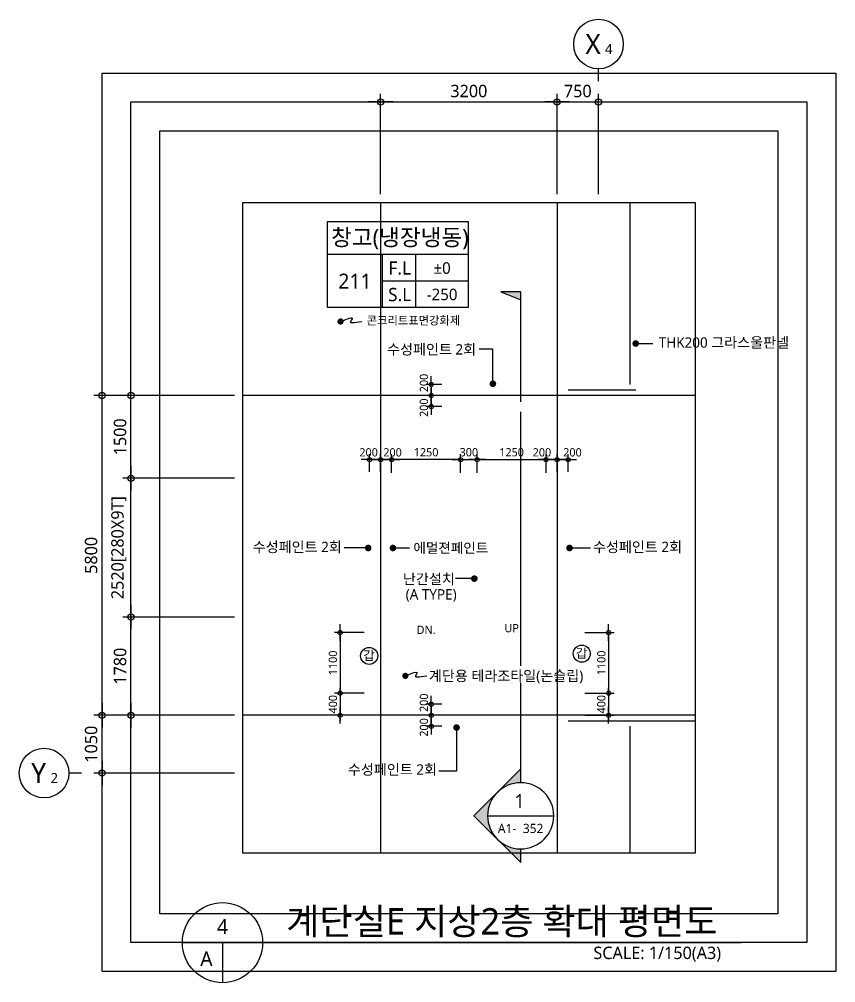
# Model space of a CAD drawing. Header units: millimetres. Extents: x -27104 to 125781, y -3376 to 46996.
# Drawn here: x 2786 to 17586, y 2017 to 19494 of the extents above; entities that cross this region are included whole.
import ezdxf
from ezdxf.enums import TextEntityAlignment as Align

# ---------------------------------------------------------------- set-up
doc = ezdxf.new("R2010")
doc.units = ezdxf.units.MM
doc.header["$LTSCALE"] = 100
doc.header["$MEASUREMENT"] = 0
doc.header["$PDSIZE"] = -10
doc.linetypes.add('CEN', pattern=[62, 60, -1, 0, -1])
doc.layers.get('0').update_dxf_attribs({"linetype": 'CONTINUOUS'})
doc.layers.get('Defpoints').update_dxf_attribs({"color": 171, "linetype": 'CONTINUOUS'})
for name, color, linetype in [('CEN(ST)', 1, 'CEN'), ('INS', 9, 'BATTING'), ('LED', 7, 'CONTINUOUS'), ('NDIM', 7, 'CONTINUOUS'), ('SYM', 7, 'CONTINUOUS'), ('SYM(AXIS)', 7, 'CONTINUOUS'), ('TEXT', 3, 'CONTINUOUS'), ('TEXT(AXIS)', 2, 'CONTINUOUS'), ('TEXT(MIN)', 7, 'CONTINUOUS'), ('TEXT(NOTE小)', 1, 'CONTINUOUS'), ('TEXT(노트)', 7, 'CONTINUOUS'), ('TEXT(실명)', 3, 'CONTINUOUS'), ('TEXT-기입', 6, 'CONTINUOUS'), ('TITLE', 7, 'CONTINUOUS')]:
    doc.layers.add(name, color=color, linetype=linetype)
doc.styles.add('CGS', font='cgse', dxfattribs={"bigfont": 'cgs'})
doc.styles.add('나눔바른고딕', font='NanumBarunGothic.ttf')
doc.linetypes.add('BATTING', pattern='A,0.0001,-0.1,[134,ltypeshp.shx,S=0.1,R=0,X=-0.1,Y=0],-0.2,[134,ltypeshp.shx,S=0.1,R=180,X=0.1,Y=0],-0.1', length=0.4001)
doc.dimstyles.new('NDIM 1200', dxfattribs={"dimscale": 75, "dimtxt": 3, "dimasz": 1, "dimexe": 2, "dimexo": 2, "dimgap": 1, "dimtad": 1, "dimdec": 0, "dimdsep": 46, "dimtxsty": 'CGS', "dimblk": 'DOT0', "dimcen": 1, "dimdle": 8, "dimclrd": 256, "dimclre": 256, "dimclrt": 256, "dimadec": 0, "dimazin": 0, "dimtfac": 1, "dimtdec": 0, "dimtix": 1, "dimtmove": 2, "dimatfit": 3, "dimldrblk": 'DOT0', "dimfxl": 1, "dimtolj": 1, "dimtzin": 0, "dimlwd": -1, "dimlwe": -1, "dimarcsym": 0})

# ---------------------------------------------------------------- blocks, each defined once
blk = doc.blocks.new('A$C2F20087E')
at = {"layer": 'SYM(AXIS)'}
blk.add_line((600, 0), (600, 300), dxfattribs=at)
blk.add_circle((600, 900), 600, dxfattribs=at)
blk = doc.blocks.new('DOT0')
blk.add_line((-3, 0), (3, 0))
at = {"color": 6}
blk.add_circle((0, 0), 0.75, dxfattribs=at)
blk = doc.blocks.new('*D104')
at = {"layer": 'Defpoints', "color": 0, "ltscale": 0.4, "transparency": 16777216}
for p in [(13286, 17994), (12536, 16169), (13286, 16169)]:
    blk.add_point(p, dxfattribs=at)
at = {"layer": 'NDIM', "ltscale": 0.4, "transparency": 16777216}
for p, q in [((12536, 16319), (12536, 18144)), ((13286, 16319), (13286, 18144)), ((12611, 17994), (13211, 17994))]:
    blk.add_line(p, q, dxfattribs=at)
at = {"layer": 'NDIM', "ltscale": 0.4, "transparency": 16777216, "xscale": 75, "yscale": 75, "zscale": 75, "rotation": 180}
blk.add_blockref('DOT0', (12536, 17994), dxfattribs=at)
at = {"layer": 'NDIM', "ltscale": 0.4, "transparency": 16777216, "xscale": 75, "yscale": 75, "zscale": 75}
blk.add_blockref('DOT0', (13286, 17994), dxfattribs=at)
at = {"layer": 'NDIM', "ltscale": 0.4, "transparency": 16777216, "insert": (12911, 18191), "char_height": 225, "attachment_point": 5, "style": '나눔바른고딕'}
blk.add_mtext('\\A1;750', dxfattribs=at)
blk = doc.blocks.new('*D105')
at = {"layer": 'Defpoints', "color": 0, "ltscale": 0.4, "transparency": 16777216}
for p in [(12536, 17994), (9336, 16169), (12536, 16169)]:
    blk.add_point(p, dxfattribs=at)
at = {"layer": 'NDIM', "ltscale": 0.4, "transparency": 16777216}
for p, q in [((9336, 16319), (9336, 18144)), ((12536, 16319), (12536, 18144)), ((9411, 17994), (12461, 17994))]:
    blk.add_line(p, q, dxfattribs=at)
at = {"layer": 'NDIM', "ltscale": 0.4, "transparency": 16777216, "xscale": 75, "yscale": 75, "zscale": 75, "rotation": 180}
blk.add_blockref('DOT0', (9336, 17994), dxfattribs=at)
at = {"layer": 'NDIM', "ltscale": 0.4, "transparency": 16777216, "xscale": 75, "yscale": 75, "zscale": 75}
blk.add_blockref('DOT0', (12536, 17994), dxfattribs=at)
at = {"layer": 'NDIM', "ltscale": 0.4, "transparency": 16777216, "insert": (10936, 18191), "char_height": 225, "attachment_point": 5, "style": '나눔바른고딕'}
blk.add_mtext('\\A1;3200', dxfattribs=at)
blk = doc.blocks.new('*D106')
at = {"layer": 'Defpoints', "color": 0, "ltscale": 0.4, "transparency": 16777216}
for p in [(4286, 12669), (6836, 12669), (6836, 6869)]:
    blk.add_point(p, dxfattribs=at)
at = {"layer": 'NDIM', "ltscale": 0.4, "transparency": 16777216}
for p, q in [((6686, 12669), (4136, 12669)), ((4286, 6944), (4286, 12594)), ((6686, 6869), (4136, 6869))]:
    blk.add_line(p, q, dxfattribs=at)
at = {"layer": 'NDIM', "ltscale": 0.4, "transparency": 16777216, "xscale": 75, "yscale": 75, "zscale": 75}
for p, rotation in [((4286, 12669), 90), ((4286, 6869), 270)]:
    blk.add_blockref('DOT0', p, dxfattribs=dict(at, rotation=rotation))
at = {"layer": 'NDIM', "ltscale": 0.4, "transparency": 16777216, "insert": (4089, 9769), "char_height": 225, "attachment_point": 5, "rotation": 90, "style": '나눔바른고딕'}
blk.add_mtext('\\A1;5800', dxfattribs=at)
blk = doc.blocks.new('*D107')
at = {"layer": 'Defpoints', "color": 0, "ltscale": 0.4, "transparency": 16777216}
for p in [(4286, 6869), (6836, 6869), (6836, 5819)]:
    blk.add_point(p, dxfattribs=at)
at = {"layer": 'NDIM', "ltscale": 0.4, "transparency": 16777216}
for p, q in [((6686, 6869), (4136, 6869)), ((4286, 5894), (4286, 6794)), ((6686, 5819), (4136, 5819))]:
    blk.add_line(p, q, dxfattribs=at)
at = {"layer": 'NDIM', "ltscale": 0.4, "transparency": 16777216, "xscale": 75, "yscale": 75, "zscale": 75}
for p, rotation in [((4286, 6869), 90), ((4286, 5819), 270)]:
    blk.add_blockref('DOT0', p, dxfattribs=dict(at, rotation=rotation))
at = {"layer": 'NDIM', "ltscale": 0.4, "transparency": 16777216, "insert": (4089, 6344), "char_height": 225, "attachment_point": 5, "rotation": 90, "style": '나눔바른고딕'}
blk.add_mtext('\\A1;1050', dxfattribs=at)
blk = doc.blocks.new('갑종방화문표기')
at = {"layer": 'TEXT(NOTE小)'}
blk.add_circle((0, 0), 150, dxfattribs=at)
at = {"layer": 'TEXT(NOTE小)', "style": '나눔바른고딕'}
blk.add_text('갑', height=160, dxfattribs=at).set_placement((-3, 7), align=Align.MIDDLE_CENTER)
blk = doc.blocks.new('*D112')
at = {"layer": 'Defpoints', "color": 0, "ltscale": 0.4, "transparency": 16777216}
for p in [(4811, 8649), (6836, 8649), (6836, 6869)]:
    blk.add_point(p, dxfattribs=at)
at = {"layer": 'NDIM', "ltscale": 0.4, "transparency": 16777216}
for p, q in [((6686, 8649), (4661, 8649)), ((4811, 6944), (4811, 8574)), ((6686, 6869), (4661, 6869))]:
    blk.add_line(p, q, dxfattribs=at)
at = {"layer": 'NDIM', "ltscale": 0.4, "transparency": 16777216, "xscale": 75, "yscale": 75, "zscale": 75}
for p, rotation in [((4811, 8649), 90), ((4811, 6869), 270)]:
    blk.add_blockref('DOT0', p, dxfattribs=dict(at, rotation=rotation))
at = {"layer": 'NDIM', "ltscale": 0.4, "transparency": 16777216, "insert": (4614, 7759), "char_height": 225, "attachment_point": 5, "rotation": 90, "style": '나눔바른고딕'}
blk.add_mtext('\\A1;1780', dxfattribs=at)
blk = doc.blocks.new('*D113')
at = {"layer": 'Defpoints', "color": 0, "ltscale": 0.4, "transparency": 16777216}
for p in [(4811, 11169), (6836, 11169), (6836, 8649)]:
    blk.add_point(p, dxfattribs=at)
at = {"layer": 'NDIM', "ltscale": 0.4, "transparency": 16777216}
for p, q in [((6686, 11169), (4661, 11169)), ((4811, 8724), (4811, 11094)), ((6686, 8649), (4661, 8649))]:
    blk.add_line(p, q, dxfattribs=at)
at = {"layer": 'NDIM', "ltscale": 0.4, "transparency": 16777216, "xscale": 75, "yscale": 75, "zscale": 75}
for p, rotation in [((4811, 11169), 90), ((4811, 8649), 270)]:
    blk.add_blockref('DOT0', p, dxfattribs=dict(at, rotation=rotation))
at = {"layer": 'NDIM', "ltscale": 0.4, "transparency": 16777216, "insert": (4591, 9909), "char_height": 225, "width": 705.92, "attachment_point": 5, "rotation": 90, "style": '나눔바른고딕'}
blk.add_mtext('\\A1;2520[280X9T]', dxfattribs=at)
blk = doc.blocks.new('*D114')
at = {"layer": 'Defpoints', "color": 0, "ltscale": 0.4, "transparency": 16777216}
for p in [(4811, 12669), (6836, 12669), (6836, 11169)]:
    blk.add_point(p, dxfattribs=at)
at = {"layer": 'NDIM', "ltscale": 0.4, "transparency": 16777216}
for p, q in [((6686, 12669), (4661, 12669)), ((4811, 11244), (4811, 12594)), ((6686, 11169), (4661, 11169))]:
    blk.add_line(p, q, dxfattribs=at)
at = {"layer": 'NDIM', "ltscale": 0.4, "transparency": 16777216, "xscale": 75, "yscale": 75, "zscale": 75}
for p, rotation in [((4811, 12669), 90), ((4811, 11169), 270)]:
    blk.add_blockref('DOT0', p, dxfattribs=dict(at, rotation=rotation))
at = {"layer": 'NDIM', "ltscale": 0.4, "transparency": 16777216, "insert": (4614, 11919), "char_height": 225, "attachment_point": 5, "rotation": 90, "style": '나눔바른고딕'}
blk.add_mtext('\\A1;1500', dxfattribs=at)
blk = doc.blocks.new('*D115')
at = {"layer": 'Defpoints', "color": 0, "ltscale": 0.4, "transparency": 16777216}
for p in [(10254, 7069), (10546, 7069), (10546, 6869)]:
    blk.add_point(p, dxfattribs=at)
at = {"layer": 'NDIM', "ltscale": 0.4, "transparency": 16777216}
for p, q in [((10446, 7069), (10154, 7069)), ((10254, 6919), (10254, 7019)), ((10446, 6869), (10154, 6869))]:
    blk.add_line(p, q, dxfattribs=at)
at = {"layer": 'NDIM', "ltscale": 0.4, "transparency": 16777216, "xscale": 50, "yscale": 50, "zscale": 50}
for p, rotation in [((10254, 7069), 90), ((10254, 6869), 270)]:
    blk.add_blockref('DOT0', p, dxfattribs=dict(at, rotation=rotation))
at = {"layer": 'NDIM', "ltscale": 0.4, "transparency": 16777216, "insert": (10122, 7096), "char_height": 150, "attachment_point": 5, "rotation": 90, "style": '나눔바른고딕'}
blk.add_mtext('\\A1;200', dxfattribs=at)
blk = doc.blocks.new('*D116')
at = {"layer": 'Defpoints', "color": 0, "ltscale": 0.4, "transparency": 16777216}
for p in [(10546, 6869), (10254, 6669), (10546, 6669)]:
    blk.add_point(p, dxfattribs=at)
at = {"layer": 'NDIM', "ltscale": 0.4, "transparency": 16777216}
for p, q in [((10446, 6869), (10154, 6869)), ((10254, 6819), (10254, 6719)), ((10446, 6669), (10154, 6669))]:
    blk.add_line(p, q, dxfattribs=at)
at = {"layer": 'NDIM', "ltscale": 0.4, "transparency": 16777216, "xscale": 50, "yscale": 50, "zscale": 50}
for p, rotation in [((10254, 6869), 90), ((10254, 6669), 270)]:
    blk.add_blockref('DOT0', p, dxfattribs=dict(at, rotation=rotation))
at = {"layer": 'NDIM', "ltscale": 0.4, "transparency": 16777216, "insert": (10122, 6648), "char_height": 150, "attachment_point": 5, "rotation": 90, "style": '나눔바른고딕'}
blk.add_mtext('\\A1;200', dxfattribs=at)
blk = doc.blocks.new('*D117')
at = {"layer": 'Defpoints', "color": 0, "ltscale": 0.4, "transparency": 16777216}
for p in [(10254, 12869), (10546, 12869), (10546, 12669)]:
    blk.add_point(p, dxfattribs=at)
at = {"layer": 'NDIM', "ltscale": 0.4, "transparency": 16777216}
for p, q in [((10446, 12869), (10154, 12869)), ((10254, 12719), (10254, 12819)), ((10446, 12669), (10154, 12669))]:
    blk.add_line(p, q, dxfattribs=at)
at = {"layer": 'NDIM', "ltscale": 0.4, "transparency": 16777216, "xscale": 50, "yscale": 50, "zscale": 50}
for p, rotation in [((10254, 12869), 90), ((10254, 12669), 270)]:
    blk.add_blockref('DOT0', p, dxfattribs=dict(at, rotation=rotation))
at = {"layer": 'NDIM', "ltscale": 0.4, "transparency": 16777216, "insert": (10122, 12896), "char_height": 150, "attachment_point": 5, "rotation": 90, "style": '나눔바른고딕'}
blk.add_mtext('\\A1;200', dxfattribs=at)
blk = doc.blocks.new('*D118')
at = {"layer": 'Defpoints', "color": 0, "ltscale": 0.4, "transparency": 16777216}
for p in [(10546, 12669), (10254, 12469), (10546, 12469)]:
    blk.add_point(p, dxfattribs=at)
at = {"layer": 'NDIM', "ltscale": 0.4, "transparency": 16777216}
for p, q in [((10446, 12669), (10154, 12669)), ((10254, 12619), (10254, 12519)), ((10446, 12469), (10154, 12469))]:
    blk.add_line(p, q, dxfattribs=at)
at = {"layer": 'NDIM', "ltscale": 0.4, "transparency": 16777216, "xscale": 50, "yscale": 50, "zscale": 50}
for p, rotation in [((10254, 12669), 90), ((10254, 12469), 270)]:
    blk.add_blockref('DOT0', p, dxfattribs=dict(at, rotation=rotation))
at = {"layer": 'NDIM', "ltscale": 0.4, "transparency": 16777216, "insert": (10122, 12448), "char_height": 150, "attachment_point": 5, "rotation": 90, "style": '나눔바른고딕'}
blk.add_mtext('\\A1;200', dxfattribs=at)
blk = doc.blocks.new('*D119')
at = {"layer": 'Defpoints', "color": 0, "ltscale": 0.4, "transparency": 16777216}
for p in [(9536, 11507), (9536, 11169), (10786, 11169)]:
    blk.add_point(p, dxfattribs=at)
at = {"layer": 'NDIM', "ltscale": 0.4, "transparency": 16777216}
for p, q in [((9536, 11269), (9536, 11607)), ((10786, 11269), (10786, 11607)), ((10736, 11507), (9586, 11507))]:
    blk.add_line(p, q, dxfattribs=at)
at = {"layer": 'NDIM', "ltscale": 0.4, "transparency": 16777216, "xscale": 50, "yscale": 50, "zscale": 50, "rotation": 180}
blk.add_blockref('DOT0', (9536, 11507), dxfattribs=at)
at = {"layer": 'NDIM', "ltscale": 0.4, "transparency": 16777216, "xscale": 50, "yscale": 50, "zscale": 50}
blk.add_blockref('DOT0', (10786, 11507), dxfattribs=at)
at = {"layer": 'NDIM', "ltscale": 0.4, "transparency": 16777216, "insert": (10161, 11639), "char_height": 150, "attachment_point": 5, "style": '나눔바른고딕'}
blk.add_mtext('\\A1;1250', dxfattribs=at)
blk = doc.blocks.new('*D120')
at = {"layer": 'Defpoints', "color": 0, "ltscale": 0.4, "transparency": 16777216}
for p in [(11086, 11507), (10786, 11169), (11086, 11169)]:
    blk.add_point(p, dxfattribs=at)
at = {"layer": 'NDIM', "ltscale": 0.4, "transparency": 16777216}
for p, q in [((10786, 11269), (10786, 11607)), ((11086, 11269), (11086, 11607)), ((10736, 11507), (10686, 11507)), ((10786, 11507), (11086, 11507)), ((11136, 11507), (11186, 11507))]:
    blk.add_line(p, q, dxfattribs=at)
at = {"layer": 'NDIM', "ltscale": 0.4, "transparency": 16777216, "xscale": 50, "yscale": 50, "zscale": 50}
blk.add_blockref('DOT0', (10786, 11507), dxfattribs=at)
at = {"layer": 'NDIM', "ltscale": 0.4, "transparency": 16777216, "xscale": 50, "yscale": 50, "zscale": 50, "rotation": 180}
blk.add_blockref('DOT0', (11086, 11507), dxfattribs=at)
at = {"layer": 'NDIM', "ltscale": 0.4, "transparency": 16777216, "insert": (10936, 11639), "char_height": 150, "attachment_point": 5, "style": '나눔바른고딕'}
blk.add_mtext('\\A1;300', dxfattribs=at)
blk = doc.blocks.new('*D121')
at = {"layer": 'Defpoints', "color": 0, "ltscale": 0.4, "transparency": 16777216}
for p in [(12336, 11507), (11086, 11169), (12336, 11169)]:
    blk.add_point(p, dxfattribs=at)
at = {"layer": 'NDIM', "ltscale": 0.4, "transparency": 16777216}
for p, q in [((11086, 11269), (11086, 11607)), ((12336, 11269), (12336, 11607)), ((11136, 11507), (12286, 11507))]:
    blk.add_line(p, q, dxfattribs=at)
at = {"layer": 'NDIM', "ltscale": 0.4, "transparency": 16777216, "xscale": 50, "yscale": 50, "zscale": 50, "rotation": 180}
blk.add_blockref('DOT0', (11086, 11507), dxfattribs=at)
at = {"layer": 'NDIM', "ltscale": 0.4, "transparency": 16777216, "xscale": 50, "yscale": 50, "zscale": 50}
blk.add_blockref('DOT0', (12336, 11507), dxfattribs=at)
at = {"layer": 'NDIM', "ltscale": 0.4, "transparency": 16777216, "insert": (11711, 11639), "char_height": 150, "attachment_point": 5, "style": '나눔바른고딕'}
blk.add_mtext('\\A1;1250', dxfattribs=at)
blk = doc.blocks.new('*D122')
at = {"layer": 'Defpoints', "color": 0, "ltscale": 0.4, "transparency": 16777216}
for p in [(9536, 11507), (9336, 11182), (9536, 11182)]:
    blk.add_point(p, dxfattribs=at)
at = {"layer": 'NDIM', "ltscale": 0.4, "transparency": 16777216}
for p, q in [((9336, 11282), (9336, 11607)), ((9536, 11282), (9536, 11607)), ((9386, 11507), (9486, 11507))]:
    blk.add_line(p, q, dxfattribs=at)
at = {"layer": 'NDIM', "ltscale": 0.4, "transparency": 16777216, "xscale": 50, "yscale": 50, "zscale": 50, "rotation": 180}
blk.add_blockref('DOT0', (9336, 11507), dxfattribs=at)
at = {"layer": 'NDIM', "ltscale": 0.4, "transparency": 16777216, "xscale": 50, "yscale": 50, "zscale": 50}
blk.add_blockref('DOT0', (9536, 11507), dxfattribs=at)
at = {"layer": 'NDIM', "ltscale": 0.4, "transparency": 16777216, "insert": (9553, 11637), "char_height": 150, "attachment_point": 5, "style": '나눔바른고딕'}
blk.add_mtext('\\A1;200', dxfattribs=at)
blk = doc.blocks.new('*D123')
at = {"layer": 'Defpoints', "color": 0, "ltscale": 0.4, "transparency": 16777216}
for p in [(12336, 11507), (12336, 11182), (12536, 11182)]:
    blk.add_point(p, dxfattribs=at)
at = {"layer": 'NDIM', "ltscale": 0.4, "transparency": 16777216}
for p, q in [((12336, 11282), (12336, 11607)), ((12536, 11282), (12536, 11607)), ((12486, 11507), (12386, 11507))]:
    blk.add_line(p, q, dxfattribs=at)
at = {"layer": 'NDIM', "ltscale": 0.4, "transparency": 16777216, "xscale": 50, "yscale": 50, "zscale": 50, "rotation": 180}
blk.add_blockref('DOT0', (12336, 11507), dxfattribs=at)
at = {"layer": 'NDIM', "ltscale": 0.4, "transparency": 16777216, "xscale": 50, "yscale": 50, "zscale": 50}
blk.add_blockref('DOT0', (12536, 11507), dxfattribs=at)
at = {"layer": 'NDIM', "ltscale": 0.4, "transparency": 16777216, "insert": (12261, 11637), "char_height": 150, "attachment_point": 5, "style": '나눔바른고딕'}
blk.add_mtext('\\A1;200', dxfattribs=at)
blk = doc.blocks.new('*D124')
at = {"layer": 'Defpoints', "color": 0, "ltscale": 0.4, "transparency": 16777216}
for p in [(12736, 11507), (12536, 11182), (12736, 11182)]:
    blk.add_point(p, dxfattribs=at)
at = {"layer": 'NDIM', "ltscale": 0.4, "transparency": 16777216}
for p, q in [((12536, 11282), (12536, 11607)), ((12736, 11282), (12736, 11607)), ((12586, 11507), (12686, 11507))]:
    blk.add_line(p, q, dxfattribs=at)
at = {"layer": 'NDIM', "ltscale": 0.4, "transparency": 16777216, "xscale": 50, "yscale": 50, "zscale": 50, "rotation": 180}
blk.add_blockref('DOT0', (12536, 11507), dxfattribs=at)
at = {"layer": 'NDIM', "ltscale": 0.4, "transparency": 16777216, "xscale": 50, "yscale": 50, "zscale": 50}
blk.add_blockref('DOT0', (12736, 11507), dxfattribs=at)
at = {"layer": 'NDIM', "ltscale": 0.4, "transparency": 16777216, "insert": (12814, 11637), "char_height": 150, "attachment_point": 5, "style": '나눔바른고딕'}
blk.add_mtext('\\A1;200', dxfattribs=at)
blk = doc.blocks.new('*D125')
at = {"layer": 'Defpoints', "color": 0, "ltscale": 0.4, "transparency": 16777216}
for p in [(9136, 11507), (9136, 11182), (9336, 11182)]:
    blk.add_point(p, dxfattribs=at)
at = {"layer": 'NDIM', "ltscale": 0.4, "transparency": 16777216}
for p, q in [((9136, 11282), (9136, 11607)), ((9336, 11282), (9336, 11607)), ((9286, 11507), (9186, 11507))]:
    blk.add_line(p, q, dxfattribs=at)
at = {"layer": 'NDIM', "ltscale": 0.4, "transparency": 16777216, "xscale": 50, "yscale": 50, "zscale": 50, "rotation": 180}
blk.add_blockref('DOT0', (9136, 11507), dxfattribs=at)
at = {"layer": 'NDIM', "ltscale": 0.4, "transparency": 16777216, "xscale": 50, "yscale": 50, "zscale": 50}
blk.add_blockref('DOT0', (9336, 11507), dxfattribs=at)
at = {"layer": 'NDIM', "ltscale": 0.4, "transparency": 16777216, "insert": (9119, 11637), "char_height": 150, "attachment_point": 5, "style": '나눔바른고딕'}
blk.add_mtext('\\A1;200', dxfattribs=at)
blk = doc.blocks.new('_Dot')
at = {"color": 0, "linetype": 'ByBlock', "lineweight": -2}
blk.add_line((-0.5, 0), (-1, 0), dxfattribs=at)
at = {"color": 0, "linetype": 'ByBlock', "const_width": 0.5}
blk.add_lwpolyline([(-0.25, 0, 1), (0.25, 0, 1)], format="xyb", close=True, dxfattribs=at)
blk = doc.blocks.new('SECTION_계단실E2')
at = {"layer": 'SYM'}
blk.add_hatch(color=256, dxfattribs=at).paths.add_polyline_path([(447543, -159751), (447903, -159895), (447903, -159751)])
h = blk.add_hatch(color=256, dxfattribs=at)
h.paths.add_polyline_path([(447054, -169255), (447478, -169679, -0.414214), (447478, -168831)])
h.paths.add_polyline_path([(447478, -169679), (447903, -170103), (447903, -169855, -0.198912)])
h.paths.add_polyline_path([(447478, -168831, -0.198912), (447903, -168655), (447903, -168406)])
at = {"layer": 'Defpoints'}
blk.add_line((447903, -166236), (447903, -162108), dxfattribs=at)
at = {"layer": 'SYM'}
for p, q in [((447543, -159751), (447903, -159895)), ((447903, -159751), (447543, -159751)), ((447903, -161748), (447903, -159751)), ((447903, -162108), (447903, -161928)), ((447903, -166536), (447903, -166236)), ((447903, -168655), (447903, -166836)), ((447903, -168406), (447054, -169255)), ((447903, -170103), (447054, -169255)), ((447303, -169255), (448503, -169255)), ((447903, -170103), (447903, -169855))]:
    blk.add_line(p, q, dxfattribs=at)
blk.add_arc((447903, -169255), 600, 90, 89.7615, dxfattribs=at)
blk = doc.blocks.new('A$C51E23882')
at = {"layer": 'TITLE'}
blk.add_lwpolyline([(8500, 0), (0, 0), (0, 5200), (8500, 5200)], close=True, dxfattribs=at)
for points in [[(8500, 3200), (0, 3200)], [(3300, 3200), (3300, 0)], [(5300, 3200), (5300, 0)], [(3300, 1600), (8500, 1600)]]:
    blk.add_lwpolyline(points, dxfattribs=at)
at = {"layer": 'TITLE', "style": '나눔바른고딕'}
for s, p in [('F.L', (4352, 2378)), ('S.L', (4352, 778))]:
    blk.add_text(s, height=800, dxfattribs=at).set_placement(p, align=Align.MIDDLE)
blk = doc.blocks.new('*D309')
at = {"layer": 'Defpoints', "color": 0, "ltscale": 0.4, "transparency": 16777216}
for p in [(9136, 7269), (8603, 6869), (9136, 6869)]:
    blk.add_point(p, dxfattribs=at)
at = {"layer": 'NDIM', "ltscale": 0.4, "transparency": 16777216}
for p, q in [((8603, 7319), (8603, 7369)), ((9036, 7269), (8503, 7269)), ((8603, 7269), (8603, 6869)), ((9036, 6869), (8503, 6869)), ((8603, 6819), (8603, 6769))]:
    blk.add_line(p, q, dxfattribs=at)
at = {"layer": 'NDIM', "ltscale": 0.4, "transparency": 16777216, "xscale": 50, "yscale": 50, "zscale": 50}
for p, rotation in [((8603, 7269), 270), ((8603, 6869), 90)]:
    blk.add_blockref('DOT0', p, dxfattribs=dict(at, rotation=rotation))
at = {"layer": 'NDIM', "ltscale": 0.4, "transparency": 16777216, "insert": (8472, 7069), "char_height": 150, "attachment_point": 5, "rotation": 90, "style": '나눔바른고딕'}
blk.add_mtext('\\A1;400', dxfattribs=at)
blk = doc.blocks.new('*D310')
at = {"layer": 'Defpoints', "color": 0, "ltscale": 0.4, "transparency": 16777216}
for p in [(9136, 8369), (8603, 7269), (9136, 7269)]:
    blk.add_point(p, dxfattribs=at)
at = {"layer": 'NDIM', "ltscale": 0.4, "transparency": 16777216}
for p, q in [((9036, 8369), (8503, 8369)), ((8603, 8319), (8603, 7319)), ((9036, 7269), (8503, 7269))]:
    blk.add_line(p, q, dxfattribs=at)
at = {"layer": 'NDIM', "ltscale": 0.4, "transparency": 16777216, "xscale": 50, "yscale": 50, "zscale": 50}
for p, rotation in [((8603, 8369), 90), ((8603, 7269), 270)]:
    blk.add_blockref('DOT0', p, dxfattribs=dict(at, rotation=rotation))
at = {"layer": 'NDIM', "ltscale": 0.4, "transparency": 16777216, "insert": (8472, 7819), "char_height": 150, "attachment_point": 5, "rotation": 90, "style": '나눔바른고딕'}
blk.add_mtext('\\A1;1100', dxfattribs=at)
blk = doc.blocks.new('*D311')
at = {"layer": 'Defpoints', "color": 0, "ltscale": 0.4, "transparency": 16777216}
for p in [(12936, 7269), (12936, 6869), (13469, 6869)]:
    blk.add_point(p, dxfattribs=at)
at = {"layer": 'NDIM', "ltscale": 0.4, "transparency": 16777216}
for p, q in [((13469, 7319), (13469, 7369)), ((13036, 7269), (13569, 7269)), ((13469, 7269), (13469, 6869)), ((13036, 6869), (13569, 6869)), ((13469, 6819), (13469, 6769))]:
    blk.add_line(p, q, dxfattribs=at)
at = {"layer": 'NDIM', "ltscale": 0.4, "transparency": 16777216, "xscale": 50, "yscale": 50, "zscale": 50}
for p, rotation in [((13469, 7269), 270), ((13469, 6869), 90)]:
    blk.add_blockref('DOT0', p, dxfattribs=dict(at, rotation=rotation))
at = {"layer": 'NDIM', "ltscale": 0.4, "transparency": 16777216, "insert": (13338, 7069), "char_height": 150, "attachment_point": 5, "rotation": 90, "style": '나눔바른고딕'}
blk.add_mtext('\\A1;400', dxfattribs=at)
blk = doc.blocks.new('*D312')
at = {"layer": 'Defpoints', "color": 0, "ltscale": 0.4, "transparency": 16777216}
for p in [(12936, 8369), (12936, 7269), (13469, 7269)]:
    blk.add_point(p, dxfattribs=at)
at = {"layer": 'NDIM', "ltscale": 0.4, "transparency": 16777216}
for p, q in [((13036, 8369), (13569, 8369)), ((13469, 8319), (13469, 7319)), ((13036, 7269), (13569, 7269))]:
    blk.add_line(p, q, dxfattribs=at)
at = {"layer": 'NDIM', "ltscale": 0.4, "transparency": 16777216, "xscale": 50, "yscale": 50, "zscale": 50}
for p, rotation in [((13469, 8369), 90), ((13469, 7269), 270)]:
    blk.add_blockref('DOT0', p, dxfattribs=dict(at, rotation=rotation))
at = {"layer": 'NDIM', "ltscale": 0.4, "transparency": 16777216, "insert": (13338, 7819), "char_height": 150, "attachment_point": 5, "rotation": 90, "style": '나눔바른고딕'}
blk.add_mtext('\\A1;1100', dxfattribs=at)

msp = doc.modelspace()

# ---------------------------------------------------------------- linework, layer by layer
at = {"layer": 'CEN(ST)', "ltscale": 10000}
for p, q in [((9336.2, 16169.1), (9336.2, 4369.1)), ((12536.2, 16169.1), (12536.2, 4369.1)), ((15036.2, 12669.1), (6836.2, 12669.1)), ((15036.2, 6869.1), (6836.2, 6869.1))]:
    msp.add_line(p, q, dxfattribs=at)
at = {"layer": 'Defpoints', "ltscale": 10000}
for points in [[(4286.2, 18519.1), (17586.2, 18519.1), (17586.2, 2219.1), (4286.2, 2219.1)], [(4811.2, 17994.1), (17061.2, 17994.1), (17061.2, 2744.1), (4811.2, 2744.1)], [(5336.2, 17469.1), (16536.2, 17469.1), (16536.2, 3269.1), (5336.2, 3269.1)], [(6836.2, 16169.1), (15036.2, 16169.1), (15036.2, 4369.1), (6836.2, 4369.1)]]:
    msp.add_lwpolyline(points, close=True, dxfattribs=at)
at = {"layer": 'INS', "ltscale": 2.5}
for p, q in [((13861.2, 12869.1), (13861.2, 16169.1)), ((12736.2, 12769.1), (13961.2, 12769.1)), ((12736.2, 6769.1), (15036.2, 6769.1)), ((13861.2, 4369.1), (13861.2, 6669.1))]:
    msp.add_line(p, q, dxfattribs=at)
at = {"layer": 'LED', "const_width": 56.2}
for points in [[(8609.7, 14039.2, -1), (8609.7, 13983, -1)], [(9785.3, 7611.1, -1), (9785.3, 7554.8, -1)]]:
    msp.add_lwpolyline(points, format="xyb", close=True, dxfattribs=at)
at = {"layer": 'LED'}
for points in [[(8609.7, 14011.1), (8703.4, 14050.2), (8765.5, 14071.2), (8801.7, 14077.7), (8817.7, 14073), (8819, 14060.4), (8811.5, 14043.4), (8800.7, 14025.4), (8792.4, 14009.8), (8791.3, 13999.2), (8798.1, 13993.5), (8812.7, 13991.7), (8834.8, 13993), (8864.4, 13996.5), (8901.1, 14001.2), (8944.9, 14006.4), (8995.6, 14011.1)], [(9785.3, 7583), (9879.1, 7622), (9941.2, 7643.1), (9977.4, 7649.6), (9993.3, 7644.9), (9994.7, 7632.3), (9987.1, 7615.3), (9976.4, 7597.3), (9968.1, 7581.7), (9966.9, 7571.1), (9973.7, 7565.3), (9988.3, 7563.6), (10010.4, 7564.9), (10040, 7568.4), (10076.8, 7573.1), (10120.5, 7578.3), (10171.2, 7583)]]:
    msp.add_lwpolyline(points, dxfattribs=at)
at = {"layer": 'NDIM', "ltscale": 10000}
for points in [[(14081.2, 13612), (14269.5, 13612)], [(8991.2, 9903.3), (8676.5, 9903.3)], [(12881.3, 9903.3), (13143.5, 9903.3)]]:
    msp.add_lwpolyline(points, dxfattribs=at)
at = {"layer": 'SYM'}
for p, q in [((5742.3, 2744.1), (15871.2, 2744.1)), ((6469.6, 2744.1), (6469.6, 2016.9))]:
    msp.add_line(p, q, dxfattribs=at)
msp.add_circle((6469.6, 2744.1), 727.3, dxfattribs=at)

# ---------------------------------------------------------------- block references
for name, p, xscale, yscale, zscale in [('A$C2F20087E', (12836.2, 18369.1), 0.75, 0.75, 0.75), ('A$C51E23882', (8376.3, 14266.5), 0.3, 0.3, 0.3), ('갑종방화문표기', (9128.8, 7945.6), 1.030731055544951, 1.030731055544951, 1.030731055544951), ('갑종방화문표기', (12982.9, 7986.3), 1.030731055544951, 1.030731055544951, 1.030731055544951)]:
    msp.add_blockref(name, p, dxfattribs=dict(xscale=xscale, yscale=yscale, zscale=zscale))
msp.add_blockref('SECTION_계단실E2', (-436026.8, 174300))
at = {"xscale": 0.75, "yscale": 0.75, "zscale": 0.75, "rotation": 89.99999999999932}
msp.add_blockref('A$C2F20087E', (3911.2, 5369.1), dxfattribs=at)
at = {"layer": 'NDIM', "ltscale": 10000, "yscale": 120, "zscale": 120, "rotation": 180}
for p, xscale in [((13961.2, 13612), 120), ((9111.2, 9903.3), -120), ((12761.3, 9903.3), 120)]:
    msp.add_blockref('_Dot', p, dxfattribs=dict(at, xscale=xscale))

# ---------------------------------------------------------------- texts
at = {"layer": 'TEXT', "style": '나눔바른고딕'}
for s, height, p in [('1', 250, (11762.2, 5187.9)), ('A1-', 166.67, (11462.2, 4732.4)), ('352', 166.67, (11915.1, 4732.6))]:
    msp.add_text(s, height=height, dxfattribs=at).set_placement(p)
msp.add_text('계단실E 지상2층 확대 평면도', height=480, dxfattribs=at).set_placement((15443.2, 3129.6), align=Align.MIDDLE_RIGHT)
for s, p in [('4', (6469.6, 3035)), ('A', (6178.7, 2453.2))]:
    msp.add_text(s, height=270, dxfattribs=at).set_placement(p, align=Align.MIDDLE)
msp.add_text('SCALE: 1/150(A3)', height=225, dxfattribs=at).set_placement((15508.6, 2671.4), align=Align.TOP_RIGHT)
at = {"layer": 'TEXT(AXIS)', "style": '나눔바른고딕'}
for s, height, p in [('X', 360, (13187.5, 19047.1)), ('4', 180, (13471.9, 18957.1)), ('Y', 360, (3137.5, 5822.1)), ('2', 180, (3421.9, 5732.1))]:
    msp.add_text(s, height=height, dxfattribs=at).set_placement(p, align=Align.MIDDLE)
at = {"layer": 'TEXT(MIN)', "style": '나눔바른고딕'}
for s, height, p in [('콘크리트표면강화제', 150, (9084.8, 14029.8)), ('에멀젼페인트', 180, (9931.3, 9903.3))]:
    msp.add_text(s, height=height, dxfattribs=at).set_placement(p, align=Align.MIDDLE_LEFT)
for s, p in [('DN.', (10161.2, 8419.1)), ('DN.', (10161.2, 8419.1)), ('UP', (11711.2, 8449.1)), ('UP', (11711.2, 8449.1))]:
    msp.add_text(s, height=150, dxfattribs=at).set_placement(p, align=Align.MIDDLE_CENTER)
at = {"layer": 'TEXT(노트)', "style": '나눔바른고딕'}
for s, p in [('THK200 그라스울판넬', (16740.9, 13630.6)), ('수성페인트 2회', (11068.1, 13506.6)), ('수성페인트 2회', (8632.9, 9921.9)), ('수성페인트 2회', (14800.6, 9921.9)), ('난간설치', (10682, 9340.4)), ('(A TYPE)', (10714.9, 9062.4)), ('수성페인트 2회', (10358.8, 5884.1))]:
    msp.add_text(s, height=187.5, dxfattribs=at).set_placement(p, align=Align.MIDDLE_RIGHT)
msp.add_text('계단용 테라조타일(논슬립)', height=187.5, dxfattribs=at).set_placement((10211.5, 7583), align=Align.MIDDLE_LEFT)
at = {"layer": 'TEXT(실명)', "style": '나눔바른고딕'}
msp.add_text('창고(냉장냉동)', height=300, dxfattribs=at).set_placement((9686.4, 15524.7), align=Align.MIDDLE)
at = {"layer": 'TEXT-기입', "style": '나눔바른고딕'}
for s, height, p in [('±0', 210, (10450.9, 14982)), ('211', 270, (8871.3, 14746.5)), ('-250', 210, (10451.1, 14502.8))]:
    msp.add_text(s, height=height, dxfattribs=at).set_placement(p, align=Align.MIDDLE)

# ---------------------------------------------------------------- dimensions: what is measured, and where the dimension line sits
at = {"layer": 'NDIM', "ltscale": 0.4}
for base, p1, p2, override, picture, middle in [((12536.2, 17994.1), (9336.2, 16169.1), (12536.2, 16169.1), {"dimtxsty": '나눔바른고딕'}, '*D105', (10936.2, 18191.5)), ((13286.2, 17994.1), (12536.2, 16169.1), (13286.2, 16169.1), {"dimtxsty": '나눔바른고딕'}, '*D104', (12911.2, 18191.3)), ((11086.2, 11507.3), (10786.2, 11169.1), (11086.2, 11169.1), {"dimscale": 50, "dimtxsty": '나눔바른고딕'}, '*D120', (10936.2, 11638.8)), ((12336.2, 11507.3), (11086.2, 11169.1), (12336.2, 11169.1), {"dimscale": 50, "dimtxsty": '나눔바른고딕'}, '*D121', (11711.2, 11638.7))]:
    dim = msp.add_linear_dim(base=base, p1=p1, p2=p2, dimstyle='NDIM 1200', override=override, dxfattribs=at)
    dim.commit()
    dim.dimension.update_dxf_attribs({"geometry": picture, "text_midpoint": middle})
for base, p1, p2, angle, picture, middle in [((10254.4, 12869.1), (10545.6, 12669.1), (10545.6, 12869.1), 90, '*D117', (10122.4, 12895.8)), ((10254.4, 12469.1), (10545.6, 12669.1), (10545.6, 12469.1), 270, '*D118', (10122.4, 12448.2)), ((9136.2, 11507.3), (9336.2, 11182.1), (9136.2, 11182.1), 180, '*D125', (9119.2, 11637.2)), ((12336.2, 11507.3), (12536.2, 11182.1), (12336.2, 11182.1), 180, '*D123', (12261.2, 11637.2)), ((10254.4, 7069.1), (10545.6, 6869.1), (10545.6, 7069.1), 90, '*D115', (10122.4, 7095.8)), ((10254.4, 6669.1), (10545.6, 6869.1), (10545.6, 6669.1), 270, '*D116', (10122.4, 6648.2))]:
    dim = msp.add_linear_dim(base=base, p1=p1, p2=p2, angle=angle, dimstyle='NDIM 1200', override={"dimscale": 50, "dimtxsty": '나눔바른고딕'}, dxfattribs=at)
    dim.commit()
    dim.dimension.update_dxf_attribs({"geometry": picture, "text_midpoint": middle, "dimtype": 160})
for base, p1, p2, angle, override, picture, middle in [((4286.2, 12669.1), (6836.2, 6869.1), (6836.2, 12669.1), 90, {"dimtxsty": '나눔바른고딕'}, '*D106', (4089.1, 9769.1)), ((4811.2, 12669.1), (6836.2, 11169.1), (6836.2, 12669.1), 90, {"dimtxsty": '나눔바른고딕'}, '*D114', (4614.1, 11919.1)), ((9536.2, 11507.3), (10786.2, 11169.1), (9536.2, 11169.1), 180, {"dimscale": 50, "dimtxsty": '나눔바른고딕'}, '*D119', (10161.2, 11638.7)), ((4811.2, 8649.1), (6836.2, 6869.1), (6836.2, 8649.1), 90, {"dimtxsty": '나눔바른고딕'}, '*D112', (4614.1, 7759.1)), ((8603.4, 7269.1), (9136.2, 8369.1), (9136.2, 7269.1), 270, {"dimscale": 50, "dimtxsty": '나눔바른고딕'}, '*D310', (8472, 7819.1)), ((13469, 7269.1), (12936.2, 8369.1), (12936.2, 7269.1), 270, {"dimscale": 50, "dimtxsty": '나눔바른고딕'}, '*D312', (13337.6, 7819.1)), ((8603.4, 6869.1), (9136.2, 7269.1), (9136.2, 6869.1), 270, {"dimscale": 50, "dimtxsty": '나눔바른고딕'}, '*D309', (8472, 7069.1)), ((13469, 6869.1), (12936.2, 7269.1), (12936.2, 6869.1), 270, {"dimscale": 50, "dimtxsty": '나눔바른고딕'}, '*D311', (13337.6, 7069.1)), ((4286.2, 6869.1), (6836.2, 5819.1), (6836.2, 6869.1), 90, {"dimtxsty": '나눔바른고딕'}, '*D107', (4089.1, 6344.1))]:
    dim = msp.add_linear_dim(base=base, p1=p1, p2=p2, angle=angle, dimstyle='NDIM 1200', override=override, dxfattribs=at)
    dim.commit()
    dim.dimension.update_dxf_attribs({"geometry": picture, "text_midpoint": middle})
for base, p1, p2, picture, middle in [((9536.2, 11507.3), (9336.2, 11182.1), (9536.2, 11182.1), '*D122', (9553.3, 11637.2)), ((12736.2, 11507.3), (12536.2, 11182.1), (12736.2, 11182.1), '*D124', (12813.7, 11637.2))]:
    dim = msp.add_linear_dim(base=base, p1=p1, p2=p2, dimstyle='NDIM 1200', override={"dimscale": 50, "dimtxsty": '나눔바른고딕'}, dxfattribs=at)
    dim.commit()
    dim.dimension.update_dxf_attribs({"geometry": picture, "text_midpoint": middle, "dimtype": 160})
dim = msp.add_linear_dim(base=(4811.2, 11169.1), p1=(6836.2, 8649.1), p2=(6836.2, 11169.1), angle=90, text='<>[280X9T]', dimstyle='NDIM 1200', override={"dimtxsty": '나눔바른고딕'}, dxfattribs=at)
dim.commit()
dim.dimension.update_dxf_attribs({"geometry": '*D113', "text_midpoint": (4590.5, 9909.1)})

# ---------------------------------------------------------------- leaders
at = {"layer": 'NDIM', "ltscale": 10000}
for points in [[(11371.6, 12882.2), (11371.6, 13509), (11122.1, 13509)], [(9559.8, 9903.3), (9859.8, 9903.3)], [(11034.5, 9347.6), (10694.8, 9347.6)], [(10712.8, 6645.8), (10712.8, 5856.1), (10393.9, 5856.1)]]:
    msp.add_leader(points, dimstyle='NDIM 1200', override={"dimscale": 120, "dimasz": 1, "dimgap": 1, "dimtad": 0, "dimldrblk": 'Dot'}, dxfattribs=at)

doc.saveas('drawing.dxf')
